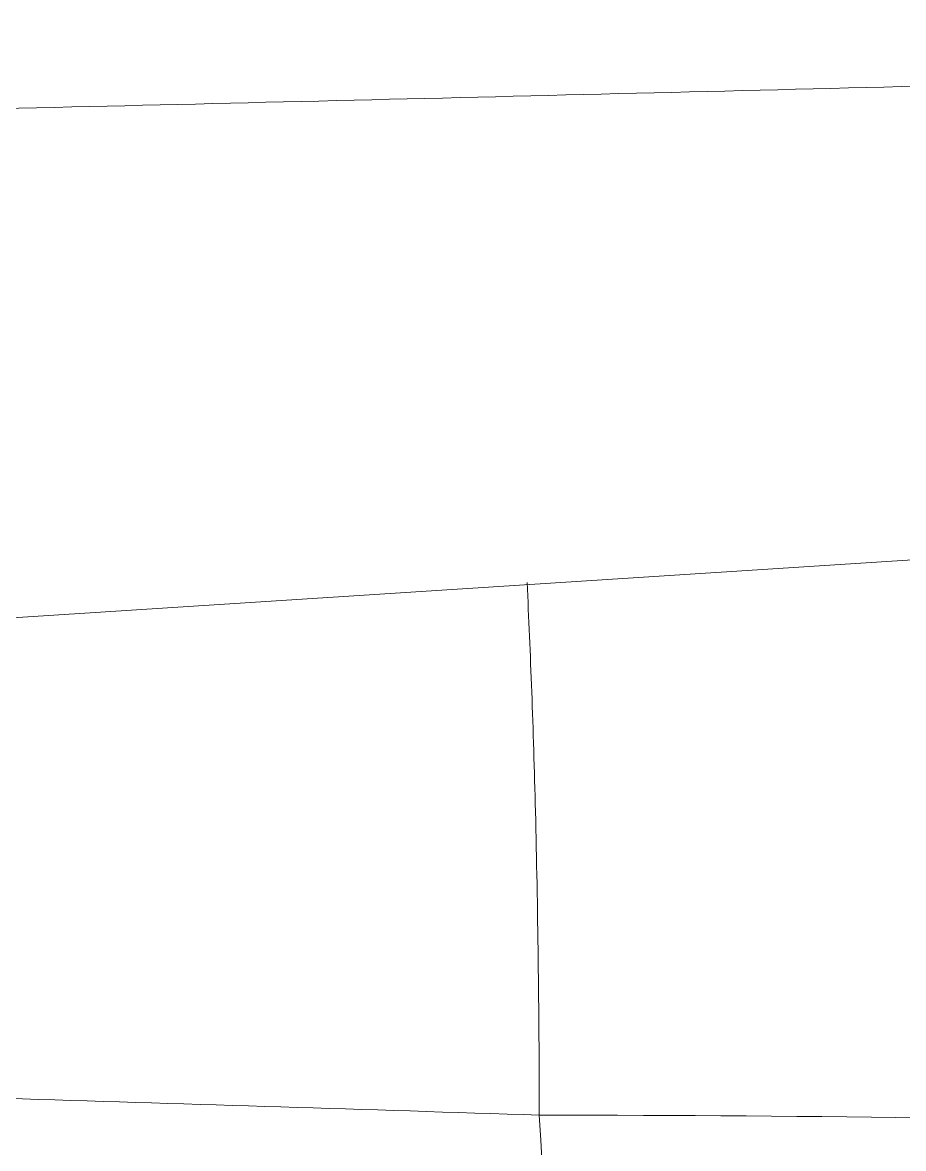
# Model space of a CAD drawing. Header units: millimetres. Extents: x 1680 to 166026, y 35966 to 91121.
# Drawn here: x 71766.6 to 71798.83, y 52986.47 to 53027.68 of the extents above; entities that cross this region are included whole.
import ezdxf

# ---------------------------------------------------------------- set-up
doc = ezdxf.new("R2010")
doc.units = ezdxf.units.MM
doc.layers.add('G-IMPT', color=8, linetype='Continuous', lineweight=18)
doc.layers.add('I-Furn', color=252, linetype='Continuous', lineweight=13)

# ---------------------------------------------------------------- blocks, each defined once
blk = doc.blocks.new('Furniture_Sofas-Armchairs_Icons-of-Denmark_ EC1-Sofa_Configuration7 - Default-V9-mebel yerləşmə planı')
at = {"layer": 'G-IMPT', "flags": 128}
for points in [[(-1308.534, -1.5), (-1309.114, 50.56), (-1310.759, 102.619), (-1313.331, 154.679), (-1316.693, 206.738), (-1319.539, 243.685)], [(-1319.539, 243.685), (-1316.693, 206.738), (-1313.331, 154.679), (-1310.759, 102.619), (-1309.114, 50.56), (-1308.534, -1.5)]]:
    blk.add_lwpolyline(points, dxfattribs=at)
at = {"layer": 'I-Furn'}
for points, knots in [([(-1338.173, 411.764), (-1337.914, 397.986), (-1337.368, 370.432), (-1336.45, 329.102), (-1335.46, 287.786), (-1334.402, 246.456), (-1333.328, 205.174), (-1332.282, 163.829), (-1331.341, 122.542), (-1330.324, 67.413), (-1329.957, 26.071), (-1329.954, -1.5)], [0, 0, 0, 0, 0.1, 0.2, 0.3, 0.4, 0.5, 0.6, 0.7, 0.8, 1, 1, 1, 1]), ([(-1294.074, 214.813), (-1294.228, 214.813), (-1294.536, 212.756), (-1295.069, 201.582), (-1295.278, 186.638), (-1295.289, 176.422)], [0.0037591, 0.0037591, 0.0037591, 0.0037591, 0.25, 0.5, 1, 1, 1, 1]), ([(-999.405, 187.021), (-1038.908, 187.01), (-1117.896, 185.468), (-1216.506, 180.835), (-1275.597, 177.517), (-1295.289, 176.422)], [0, 0, 0, 0, 0.4, 0.8, 1, 1, 1, 1]), ([(-1295.289, 176.422), (-1299.122, 176.415), (-1306.373, 176.324), (-1312.209, 176.098), (-1314.785, 175.975)], [0.0000003, 0.0000003, 0.0000003, 0.0000003, 0.25, 0.4725993, 0.4725993, 0.4725993, 0.4725993]), ([(-1295.289, 176.422), (-1295.691, 163.816), (-1296.47, 138.602), (-1297.564, 100.77), (-1298.568, 62.93), (-1299.738, 12.462), (-1300.559, -38.008), (-1301.026, -88.497), (-1301.096, -113.744), (-1301.093, -126.369)], [0, 0, 0, 0, 0.125, 0.25, 0.375, 0.5, 0.75, 0.875, 1, 1, 1, 1])]:
    blk.add_open_spline(points, degree=3, knots=knots, dxfattribs=at)

msp = doc.modelspace()

# ---------------------------------------------------------------- block references
at = {"layer": 'I-Furn', "rotation": 269.9999999999999}
msp.add_blockref('Furniture_Sofas-Armchairs_Icons-of-Denmark_ EC1-Sofa_Configuration7 - Default-V9-mebel yerləşmə planı', (71609.088, 51692.399), dxfattribs=at)

doc.saveas('drawing.dxf')
